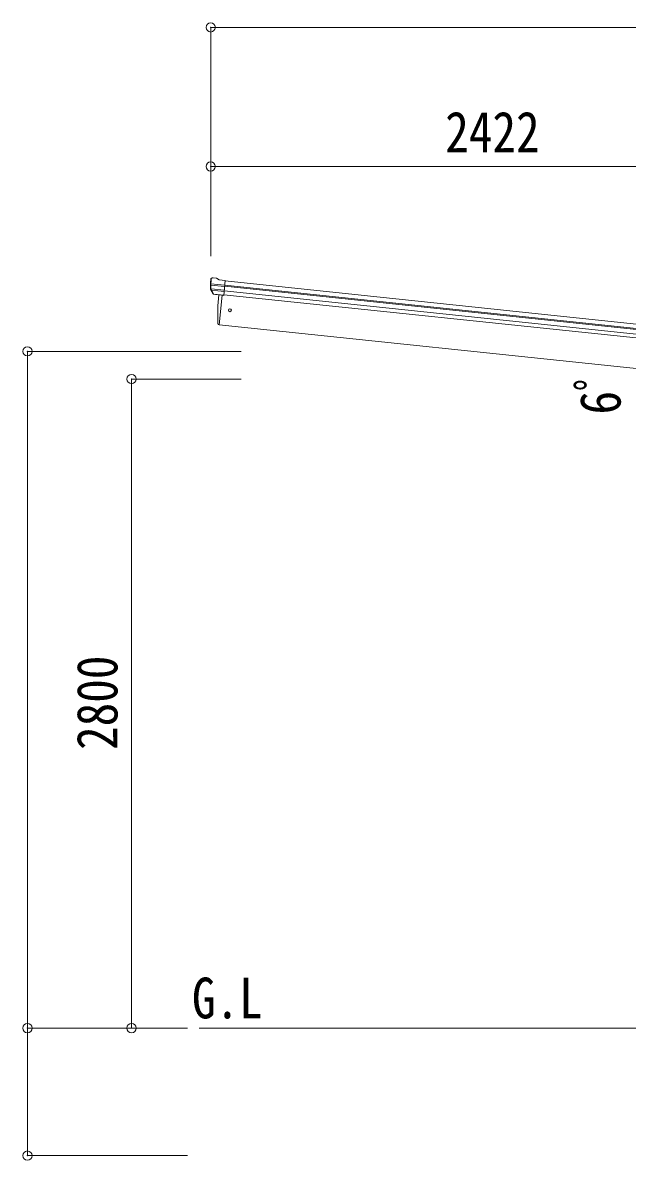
# Model space of a CAD drawing. Units: millimetres at full size, sheet at 1:40. Extents: x -11243 to 11243, y -7760 to 7760.
# Drawn here: x -7344 to -4737, y -4759 to 148 of the extents above; entities that cross this region are included whole.
import ezdxf
from ezdxf.enums import TextEntityAlignment as Align

# ---------------------------------------------------------------- set-up
doc = ezdxf.new("R2010")
doc.units = ezdxf.units.MM
doc.header["$LTSCALE"] = 40
doc.header["$PDMODE"] = 32
doc.header["$PDSIZE"] = 40
for name, color, linetype, lineweight in [('0-0_0', 7, 'Continuous', 9), ('0-3_ELV2', 4, 'Continuous', 9), ('0-6_OTH_LINE', 6, 'Continuous', 9)]:
    doc.layers.add(name, color=color, linetype=linetype, lineweight=lineweight)
doc.layers.add('0-7_SHAPE', color=7, linetype='Continuous')
doc.styles.add('ＭＳ ゴシック', font='')
doc.styles.get('ＭＳ ゴシック').set_extended_font_data('MS Gothic')

msp = doc.modelspace()

# ---------------------------------------------------------------- linework, layer by layer
at = {"layer": '0-0_0'}
msp.add_line((-4266.78, -4189.43), (-6583.32, -4189.43), dxfattribs=at)
at = {"layer": '0-3_ELV2'}
for p, q in [((-6533.46, -961.15), (-6533.15, -959.3)), ((-6472.55, -984.29), (-6532.29, -978.01)), ((-6526.89, -953.26), (-6532.07, -957.45)), ((-6526.89, -953.26), (-6526.89, -953.26)), ((-6509.74, -953.59), (-6523.23, -952.18)), ((-6496.91, -960.97), (-6508.52, -954)), ((-6496.91, -960.97), (-6470.39, -963.76)), ((-6477.18, -1028.31), (-6470.39, -963.76)), ((-4171.68, -1207.38), (-6470.6, -965.75)), ((-6523.04, -1022.3), (-6533.16, -1004.04)), ((-6532.77, -983.88), (-6473.17, -990.15)), ((-6531.93, -1000.64), (-6474.9, -1006.63)), ((-6521.98, -1021.87), (-6531.43, -1003.57)), ((-6530.54, -1005.3), (-6475.37, -1011.1)), ((-6512.98, -1024.55), (-6520.67, -1023.74)), ((-6520.53, -1023.53), (-6477.15, -1028.09)), ((-6512.73, -1024.67), (-6512.98, -1024.55)), ((-6487.4, -1027.33), (-6512.73, -1024.67)), ((-6484.06, -1027.59), (-6497.45, -1154.98)), ((-6487.12, -1027.27), (-6487.4, -1027.33)), ((-6477.18, -1028.31), (-6487.12, -1027.27)), ((-6476.87, -1025.42), (-4177.95, -1267.05)), ((-4176.19, -1250.31), (-6475.11, -1008.68)), ((-4174.11, -1230.45), (-6473.03, -988.82)), ((-4173.67, -1226.27), (-6472.59, -984.65)), ((-6497.45, -1154.98), (-6499.5, -1154.69)), ((-6497.45, -1154.98), (-4266.78, -1389.43))]:
    msp.add_line(p, q, dxfattribs=at)
msp.add_circle((-6450.65, -1092.43), 6.5, dxfattribs=at)
for centre, radius, start, end in [((-6332.57, -982.27), 202, 174, 185.86084), ((-6577.56, -975.9), 45.32, 354.35482, 357.32878), ((-6339.91, -982.8), 192.44, 173.42422, 178.5729), ((-6523.75, -957.15), 5, 84.04426, 128.95574), ((-6510.06, -956.58), 3, 59.02369, 83.97631), ((-6530.53, -1002.59), 3, 185.86084, 209), ((-6535.56, -983.66), 2.74, 355.56588, 0.97849), ((-6532.95, -985.22), 1.35, 82.08073, 84.8395), ((-6332.57, -982.27), 200.2, 180.46117, 185.79991), ((-6528.76, -1002.2), 3, 185.79991, 207.30889), ((-6520.42, -1020.85), 2.99, 208.99261, 254.7283), ((-5601.86, -1114.77), 900.99, 174.3567, 182.3586), ((-6499.08, -1151.72), 3, 182.36081, 262)]:
    msp.add_arc(centre, radius, start, end, dxfattribs=at)
for centre, major_axis, ratio, start_param, end_param in [((-6530.19, -959.79), (2.34, 1.9), 0.995767, 1.5707963, 2.2972137), ((-6334.88, -1004.21), (20.92, 199.05), 0.994373, 1.5554317, 1.5718064), ((-6525.81, -956.24), (-5.88, -1.31), 0.24881, 5.8190815, 5.8226003), ((-6531.2, -960.76), (0.87, 5.91), 0.020485, 4.7140547, 5.6117533), ((-6522.65, -1020.3), (-1.08, 3.13), 0.040856, 4.1415604, 4.1696818), ((-6520.22, -1020.55), (0.11, 3), 0.642905, 2.0792573, 3.037247), ((-6520.28, -1020.65), (-3.53, -2.11), 0.650902, 0.9542299, 1.0270405), ((-6520.35, -1020.75), (-1.66, -2.51), 0.997631, 0.3902369, 0.4789948)]:
    msp.add_ellipse(centre, major_axis=major_axis, ratio=ratio, start_param=start_param, end_param=end_param, dxfattribs=at)
at = {"layer": '0-6_OTH_LINE'}
for p, q in [((-6533.29, 127.62), (-6533.29, -859.56)), ((-1673.27, 127.62), (-6533.29, 127.62)), ((-4111.28, -472.38), (-6533.29, -472.38)), ((-7323.71, -4189.43), (-7323.71, -1269.95)), ((-7323.71, -1269.95), (-6401.96, -1269.95)), ((-6874.71, -4189.43), (-6874.71, -1389.43)), ((-6874.71, -1389.43), (-6401.96, -1389.43)), ((-7323.71, -4189.43), (-6633.32, -4189.43)), ((-7323.71, -4739.43), (-7323.71, -4189.43)), ((-6874.71, -4189.43), (-6633.32, -4189.43)), ((-7323.71, -4739.43), (-6633.32, -4739.43))]:
    msp.add_line(p, q, dxfattribs=at)
for p in [(-6533.29, 127.62), (-6533.29, -472.38), (-7323.71, -1269.95), (-6874.71, -1389.43), (-7323.71, -4189.43), (-6874.71, -4189.43), (-7323.71, -4739.43)]:
    msp.add_point(p, dxfattribs=at)

# ---------------------------------------------------------------- texts
at = {"layer": '0-6_OTH_LINE', "color": 7, "style": 'ＭＳ ゴシック', "width": 0.85}
msp.add_text('2422', height=176, dxfattribs=at).set_placement((-5522.29, -464.38), align=Align.BOTTOM_LEFT)
for s, p in [('6ﾟ', (-4713.11, -1542.44)), ('2800', (-6882.71, -2989.43))]:
    msp.add_text(s, height=176, rotation=90, dxfattribs=at).set_placement(p, align=Align.BOTTOM_LEFT)
at = {"layer": '0-7_SHAPE', "style": 'ＭＳ ゴシック', "width": 0.85}
msp.add_text('G.L', height=176, dxfattribs=at).set_placement((-6614.21, -4200.25), align=Align.BOTTOM_LEFT)

doc.saveas('drawing.dxf')
